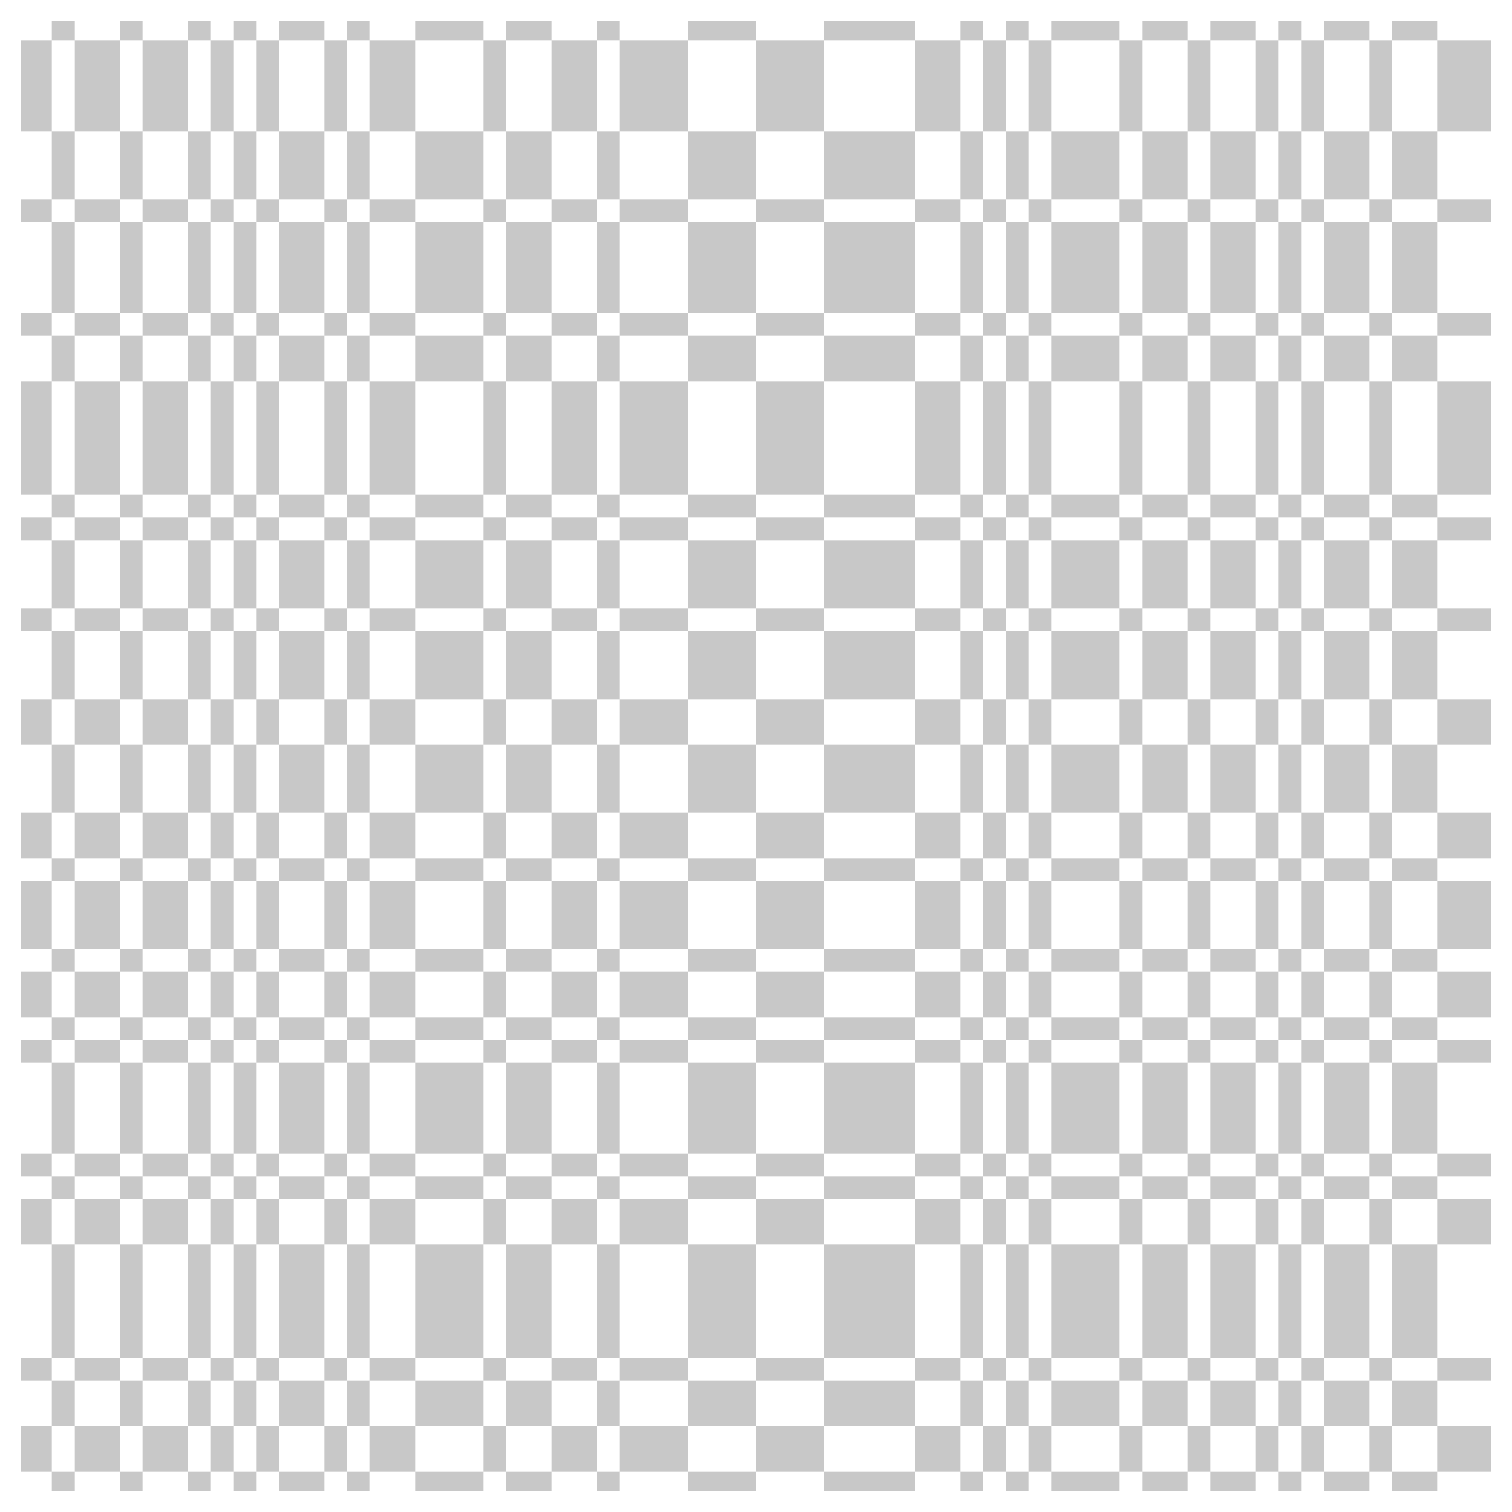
# Model space of a CAD drawing. Extents: x 0 to 10, y 0 to 10.
# Drawn here: x 6.22 to 7.5, y 5.01 to 6.29 of the extents above; entities that cross this region are included whole.
import ezdxf

# ---------------------------------------------------------------- set-up
doc = ezdxf.new("R2010")
doc.units = 0
doc.header["$MEASUREMENT"] = 0
doc.layers.add('CHROME', color=7, linetype='Continuous')

msp = doc.modelspace()

# ---------------------------------------------------------------- linework, layer by layer
at = {"layer": 'CHROME'}
for points in [[(6.24, 6.28), (6.26, 6.28), (6.24, 6.3), (6.26, 6.3)], [(6.3, 6.28), (6.32, 6.28), (6.3, 6.3), (6.32, 6.3)], [(6.36, 6.28), (6.38, 6.28), (6.36, 6.3), (6.38, 6.3)], [(6.4, 6.28), (6.42, 6.28), (6.4, 6.3), (6.42, 6.3)], [(6.44, 6.28), (6.48, 6.28), (6.44, 6.3), (6.48, 6.3)], [(6.5, 6.28), (6.52, 6.28), (6.5, 6.3), (6.52, 6.3)], [(6.56, 6.28), (6.62, 6.28), (6.56, 6.3), (6.62, 6.3)], [(6.64, 6.28), (6.68, 6.28), (6.64, 6.3), (6.68, 6.3)], [(6.72, 6.28), (6.74, 6.28), (6.72, 6.3), (6.74, 6.3)], [(6.8, 6.28), (6.86, 6.28), (6.8, 6.3), (6.86, 6.3)], [(6.92, 6.28), (7, 6.28), (6.92, 6.3), (7, 6.3)], [(7.04, 6.28), (7.06, 6.28), (7.04, 6.3), (7.06, 6.3)], [(7.08, 6.28), (7.1, 6.28), (7.08, 6.3), (7.1, 6.3)], [(7.12, 6.28), (7.18, 6.28), (7.12, 6.3), (7.18, 6.3)], [(7.2, 6.28), (7.24, 6.28), (7.2, 6.3), (7.24, 6.3)], [(7.26, 6.28), (7.3, 6.28), (7.26, 6.3), (7.3, 6.3)], [(7.32, 6.28), (7.34, 6.28), (7.32, 6.3), (7.34, 6.3)], [(7.36, 6.28), (7.4, 6.28), (7.36, 6.3), (7.4, 6.3)], [(7.42, 6.28), (7.46, 6.28), (7.42, 6.3), (7.46, 6.3)], [(6.2, 6.2), (6.24, 6.2), (6.2, 6.28), (6.24, 6.28)], [(6.26, 6.2), (6.3, 6.2), (6.26, 6.28), (6.3, 6.28)], [(6.32, 6.2), (6.36, 6.2), (6.32, 6.28), (6.36, 6.28)], [(6.38, 6.2), (6.4, 6.2), (6.38, 6.28), (6.4, 6.28)], [(6.42, 6.2), (6.44, 6.2), (6.42, 6.28), (6.44, 6.28)], [(6.48, 6.2), (6.5, 6.2), (6.48, 6.28), (6.5, 6.28)], [(6.52, 6.2), (6.56, 6.2), (6.52, 6.28), (6.56, 6.28)], [(6.62, 6.2), (6.64, 6.2), (6.62, 6.28), (6.64, 6.28)], [(6.68, 6.2), (6.72, 6.2), (6.68, 6.28), (6.72, 6.28)], [(6.74, 6.2), (6.8, 6.2), (6.74, 6.28), (6.8, 6.28)], [(6.86, 6.2), (6.92, 6.2), (6.86, 6.28), (6.92, 6.28)], [(7, 6.2), (7.04, 6.2), (7, 6.28), (7.04, 6.28)], [(7.06, 6.2), (7.08, 6.2), (7.06, 6.28), (7.08, 6.28)], [(7.1, 6.2), (7.12, 6.2), (7.1, 6.28), (7.12, 6.28)], [(7.18, 6.2), (7.2, 6.2), (7.18, 6.28), (7.2, 6.28)], [(7.24, 6.2), (7.26, 6.2), (7.24, 6.28), (7.26, 6.28)], [(7.3, 6.2), (7.32, 6.2), (7.3, 6.28), (7.32, 6.28)], [(7.34, 6.2), (7.36, 6.2), (7.34, 6.28), (7.36, 6.28)], [(7.4, 6.2), (7.42, 6.2), (7.4, 6.28), (7.42, 6.28)], [(7.46, 6.2), (7.54, 6.2), (7.46, 6.28), (7.54, 6.28)], [(6.24, 6.14), (6.26, 6.14), (6.24, 6.2), (6.26, 6.2)], [(6.3, 6.14), (6.32, 6.14), (6.3, 6.2), (6.32, 6.2)], [(6.36, 6.14), (6.38, 6.14), (6.36, 6.2), (6.38, 6.2)], [(6.4, 6.14), (6.42, 6.14), (6.4, 6.2), (6.42, 6.2)], [(6.44, 6.14), (6.48, 6.14), (6.44, 6.2), (6.48, 6.2)], [(6.5, 6.14), (6.52, 6.14), (6.5, 6.2), (6.52, 6.2)], [(6.56, 6.14), (6.62, 6.14), (6.56, 6.2), (6.62, 6.2)], [(6.64, 6.14), (6.68, 6.14), (6.64, 6.2), (6.68, 6.2)], [(6.72, 6.14), (6.74, 6.14), (6.72, 6.2), (6.74, 6.2)], [(6.8, 6.14), (6.86, 6.14), (6.8, 6.2), (6.86, 6.2)], [(6.92, 6.14), (7, 6.14), (6.92, 6.2), (7, 6.2)], [(7.04, 6.14), (7.06, 6.14), (7.04, 6.2), (7.06, 6.2)], [(7.08, 6.14), (7.1, 6.14), (7.08, 6.2), (7.1, 6.2)], [(7.12, 6.14), (7.18, 6.14), (7.12, 6.2), (7.18, 6.2)], [(7.2, 6.14), (7.24, 6.14), (7.2, 6.2), (7.24, 6.2)], [(7.26, 6.14), (7.3, 6.14), (7.26, 6.2), (7.3, 6.2)], [(7.32, 6.14), (7.34, 6.14), (7.32, 6.2), (7.34, 6.2)], [(7.36, 6.14), (7.4, 6.14), (7.36, 6.2), (7.4, 6.2)], [(7.42, 6.14), (7.46, 6.14), (7.42, 6.2), (7.46, 6.2)], [(6.2, 6.12), (6.24, 6.12), (6.2, 6.14), (6.24, 6.14)], [(6.26, 6.12), (6.3, 6.12), (6.26, 6.14), (6.3, 6.14)], [(6.32, 6.12), (6.36, 6.12), (6.32, 6.14), (6.36, 6.14)], [(6.38, 6.12), (6.4, 6.12), (6.38, 6.14), (6.4, 6.14)], [(6.42, 6.12), (6.44, 6.12), (6.42, 6.14), (6.44, 6.14)], [(6.48, 6.12), (6.5, 6.12), (6.48, 6.14), (6.5, 6.14)], [(6.52, 6.12), (6.56, 6.12), (6.52, 6.14), (6.56, 6.14)], [(6.62, 6.12), (6.64, 6.12), (6.62, 6.14), (6.64, 6.14)], [(6.68, 6.12), (6.72, 6.12), (6.68, 6.14), (6.72, 6.14)], [(6.74, 6.12), (6.8, 6.12), (6.74, 6.14), (6.8, 6.14)], [(6.86, 6.12), (6.92, 6.12), (6.86, 6.14), (6.92, 6.14)], [(7, 6.12), (7.04, 6.12), (7, 6.14), (7.04, 6.14)], [(7.06, 6.12), (7.08, 6.12), (7.06, 6.14), (7.08, 6.14)], [(7.1, 6.12), (7.12, 6.12), (7.1, 6.14), (7.12, 6.14)], [(7.18, 6.12), (7.2, 6.12), (7.18, 6.14), (7.2, 6.14)], [(7.24, 6.12), (7.26, 6.12), (7.24, 6.14), (7.26, 6.14)], [(7.3, 6.12), (7.32, 6.12), (7.3, 6.14), (7.32, 6.14)], [(7.34, 6.12), (7.36, 6.12), (7.34, 6.14), (7.36, 6.14)], [(7.4, 6.12), (7.42, 6.12), (7.4, 6.14), (7.42, 6.14)], [(7.46, 6.12), (7.54, 6.12), (7.46, 6.14), (7.54, 6.14)], [(6.24, 6.04), (6.26, 6.04), (6.24, 6.12), (6.26, 6.12)], [(6.3, 6.04), (6.32, 6.04), (6.3, 6.12), (6.32, 6.12)], [(6.36, 6.04), (6.38, 6.04), (6.36, 6.12), (6.38, 6.12)], [(6.4, 6.04), (6.42, 6.04), (6.4, 6.12), (6.42, 6.12)], [(6.44, 6.04), (6.48, 6.04), (6.44, 6.12), (6.48, 6.12)], [(6.5, 6.04), (6.52, 6.04), (6.5, 6.12), (6.52, 6.12)], [(6.56, 6.04), (6.62, 6.04), (6.56, 6.12), (6.62, 6.12)], [(6.64, 6.04), (6.68, 6.04), (6.64, 6.12), (6.68, 6.12)], [(6.72, 6.04), (6.74, 6.04), (6.72, 6.12), (6.74, 6.12)], [(6.8, 6.04), (6.86, 6.04), (6.8, 6.12), (6.86, 6.12)], [(6.92, 6.04), (7, 6.04), (6.92, 6.12), (7, 6.12)], [(7.04, 6.04), (7.06, 6.04), (7.04, 6.12), (7.06, 6.12)], [(7.08, 6.04), (7.1, 6.04), (7.08, 6.12), (7.1, 6.12)], [(7.12, 6.04), (7.18, 6.04), (7.12, 6.12), (7.18, 6.12)], [(7.2, 6.04), (7.24, 6.04), (7.2, 6.12), (7.24, 6.12)], [(7.26, 6.04), (7.3, 6.04), (7.26, 6.12), (7.3, 6.12)], [(7.32, 6.04), (7.34, 6.04), (7.32, 6.12), (7.34, 6.12)], [(7.36, 6.04), (7.4, 6.04), (7.36, 6.12), (7.4, 6.12)], [(7.42, 6.04), (7.46, 6.04), (7.42, 6.12), (7.46, 6.12)], [(6.2, 6.02), (6.24, 6.02), (6.2, 6.04), (6.24, 6.04)], [(6.26, 6.02), (6.3, 6.02), (6.26, 6.04), (6.3, 6.04)], [(6.32, 6.02), (6.36, 6.02), (6.32, 6.04), (6.36, 6.04)], [(6.38, 6.02), (6.4, 6.02), (6.38, 6.04), (6.4, 6.04)], [(6.42, 6.02), (6.44, 6.02), (6.42, 6.04), (6.44, 6.04)], [(6.48, 6.02), (6.5, 6.02), (6.48, 6.04), (6.5, 6.04)], [(6.52, 6.02), (6.56, 6.02), (6.52, 6.04), (6.56, 6.04)], [(6.62, 6.02), (6.64, 6.02), (6.62, 6.04), (6.64, 6.04)], [(6.68, 6.02), (6.72, 6.02), (6.68, 6.04), (6.72, 6.04)], [(6.74, 6.02), (6.8, 6.02), (6.74, 6.04), (6.8, 6.04)], [(6.86, 6.02), (6.92, 6.02), (6.86, 6.04), (6.92, 6.04)], [(7, 6.02), (7.04, 6.02), (7, 6.04), (7.04, 6.04)], [(7.06, 6.02), (7.08, 6.02), (7.06, 6.04), (7.08, 6.04)], [(7.1, 6.02), (7.12, 6.02), (7.1, 6.04), (7.12, 6.04)], [(7.18, 6.02), (7.2, 6.02), (7.18, 6.04), (7.2, 6.04)], [(7.24, 6.02), (7.26, 6.02), (7.24, 6.04), (7.26, 6.04)], [(7.3, 6.02), (7.32, 6.02), (7.3, 6.04), (7.32, 6.04)], [(7.34, 6.02), (7.36, 6.02), (7.34, 6.04), (7.36, 6.04)], [(7.4, 6.02), (7.42, 6.02), (7.4, 6.04), (7.42, 6.04)], [(7.46, 6.02), (7.54, 6.02), (7.46, 6.04), (7.54, 6.04)], [(6.24, 5.98), (6.26, 5.98), (6.24, 6.02), (6.26, 6.02)], [(6.3, 5.98), (6.32, 5.98), (6.3, 6.02), (6.32, 6.02)], [(6.36, 5.98), (6.38, 5.98), (6.36, 6.02), (6.38, 6.02)], [(6.4, 5.98), (6.42, 5.98), (6.4, 6.02), (6.42, 6.02)], [(6.44, 5.98), (6.48, 5.98), (6.44, 6.02), (6.48, 6.02)], [(6.5, 5.98), (6.52, 5.98), (6.5, 6.02), (6.52, 6.02)], [(6.56, 5.98), (6.62, 5.98), (6.56, 6.02), (6.62, 6.02)], [(6.64, 5.98), (6.68, 5.98), (6.64, 6.02), (6.68, 6.02)], [(6.72, 5.98), (6.74, 5.98), (6.72, 6.02), (6.74, 6.02)], [(6.8, 5.98), (6.86, 5.98), (6.8, 6.02), (6.86, 6.02)], [(6.92, 5.98), (7, 5.98), (6.92, 6.02), (7, 6.02)], [(7.04, 5.98), (7.06, 5.98), (7.04, 6.02), (7.06, 6.02)], [(7.08, 5.98), (7.1, 5.98), (7.08, 6.02), (7.1, 6.02)], [(7.12, 5.98), (7.18, 5.98), (7.12, 6.02), (7.18, 6.02)], [(7.2, 5.98), (7.24, 5.98), (7.2, 6.02), (7.24, 6.02)], [(7.26, 5.98), (7.3, 5.98), (7.26, 6.02), (7.3, 6.02)], [(7.32, 5.98), (7.34, 5.98), (7.32, 6.02), (7.34, 6.02)], [(7.36, 5.98), (7.4, 5.98), (7.36, 6.02), (7.4, 6.02)], [(7.42, 5.98), (7.46, 5.98), (7.42, 6.02), (7.46, 6.02)], [(6.2, 5.88), (6.24, 5.88), (6.2, 5.98), (6.24, 5.98)], [(6.26, 5.88), (6.3, 5.88), (6.26, 5.98), (6.3, 5.98)], [(6.32, 5.88), (6.36, 5.88), (6.32, 5.98), (6.36, 5.98)], [(6.38, 5.88), (6.4, 5.88), (6.38, 5.98), (6.4, 5.98)], [(6.42, 5.88), (6.44, 5.88), (6.42, 5.98), (6.44, 5.98)], [(6.48, 5.88), (6.5, 5.88), (6.48, 5.98), (6.5, 5.98)], [(6.52, 5.88), (6.56, 5.88), (6.52, 5.98), (6.56, 5.98)], [(6.62, 5.88), (6.64, 5.88), (6.62, 5.98), (6.64, 5.98)], [(6.68, 5.88), (6.72, 5.88), (6.68, 5.98), (6.72, 5.98)], [(6.74, 5.88), (6.8, 5.88), (6.74, 5.98), (6.8, 5.98)], [(6.86, 5.88), (6.92, 5.88), (6.86, 5.98), (6.92, 5.98)], [(7, 5.88), (7.04, 5.88), (7, 5.98), (7.04, 5.98)], [(7.06, 5.88), (7.08, 5.88), (7.06, 5.98), (7.08, 5.98)], [(7.1, 5.88), (7.12, 5.88), (7.1, 5.98), (7.12, 5.98)], [(7.18, 5.88), (7.2, 5.88), (7.18, 5.98), (7.2, 5.98)], [(7.24, 5.88), (7.26, 5.88), (7.24, 5.98), (7.26, 5.98)], [(7.3, 5.88), (7.32, 5.88), (7.3, 5.98), (7.32, 5.98)], [(7.34, 5.88), (7.36, 5.88), (7.34, 5.98), (7.36, 5.98)], [(7.4, 5.88), (7.42, 5.88), (7.4, 5.98), (7.42, 5.98)], [(7.46, 5.88), (7.54, 5.88), (7.46, 5.98), (7.54, 5.98)], [(6.24, 5.86), (6.26, 5.86), (6.24, 5.88), (6.26, 5.88)], [(6.3, 5.86), (6.32, 5.86), (6.3, 5.88), (6.32, 5.88)], [(6.36, 5.86), (6.38, 5.86), (6.36, 5.88), (6.38, 5.88)], [(6.4, 5.86), (6.42, 5.86), (6.4, 5.88), (6.42, 5.88)], [(6.44, 5.86), (6.48, 5.86), (6.44, 5.88), (6.48, 5.88)], [(6.5, 5.86), (6.52, 5.86), (6.5, 5.88), (6.52, 5.88)], [(6.56, 5.86), (6.62, 5.86), (6.56, 5.88), (6.62, 5.88)], [(6.64, 5.86), (6.68, 5.86), (6.64, 5.88), (6.68, 5.88)], [(6.72, 5.86), (6.74, 5.86), (6.72, 5.88), (6.74, 5.88)], [(6.8, 5.86), (6.86, 5.86), (6.8, 5.88), (6.86, 5.88)], [(6.92, 5.86), (7, 5.86), (6.92, 5.88), (7, 5.88)], [(7.04, 5.86), (7.06, 5.86), (7.04, 5.88), (7.06, 5.88)], [(7.08, 5.86), (7.1, 5.86), (7.08, 5.88), (7.1, 5.88)], [(7.12, 5.86), (7.18, 5.86), (7.12, 5.88), (7.18, 5.88)], [(7.2, 5.86), (7.24, 5.86), (7.2, 5.88), (7.24, 5.88)], [(7.26, 5.86), (7.3, 5.86), (7.26, 5.88), (7.3, 5.88)], [(7.32, 5.86), (7.34, 5.86), (7.32, 5.88), (7.34, 5.88)], [(7.36, 5.86), (7.4, 5.86), (7.36, 5.88), (7.4, 5.88)], [(7.42, 5.86), (7.46, 5.86), (7.42, 5.88), (7.46, 5.88)], [(6.2, 5.84), (6.24, 5.84), (6.2, 5.86), (6.24, 5.86)], [(6.26, 5.84), (6.3, 5.84), (6.26, 5.86), (6.3, 5.86)], [(6.32, 5.84), (6.36, 5.84), (6.32, 5.86), (6.36, 5.86)], [(6.38, 5.84), (6.4, 5.84), (6.38, 5.86), (6.4, 5.86)], [(6.42, 5.84), (6.44, 5.84), (6.42, 5.86), (6.44, 5.86)], [(6.48, 5.84), (6.5, 5.84), (6.48, 5.86), (6.5, 5.86)], [(6.52, 5.84), (6.56, 5.84), (6.52, 5.86), (6.56, 5.86)], [(6.62, 5.84), (6.64, 5.84), (6.62, 5.86), (6.64, 5.86)], [(6.68, 5.84), (6.72, 5.84), (6.68, 5.86), (6.72, 5.86)], [(6.74, 5.84), (6.8, 5.84), (6.74, 5.86), (6.8, 5.86)], [(6.86, 5.84), (6.92, 5.84), (6.86, 5.86), (6.92, 5.86)], [(7, 5.84), (7.04, 5.84), (7, 5.86), (7.04, 5.86)], [(7.06, 5.84), (7.08, 5.84), (7.06, 5.86), (7.08, 5.86)], [(7.1, 5.84), (7.12, 5.84), (7.1, 5.86), (7.12, 5.86)], [(7.18, 5.84), (7.2, 5.84), (7.18, 5.86), (7.2, 5.86)], [(7.24, 5.84), (7.26, 5.84), (7.24, 5.86), (7.26, 5.86)], [(7.3, 5.84), (7.32, 5.84), (7.3, 5.86), (7.32, 5.86)], [(7.34, 5.84), (7.36, 5.84), (7.34, 5.86), (7.36, 5.86)], [(7.4, 5.84), (7.42, 5.84), (7.4, 5.86), (7.42, 5.86)], [(7.46, 5.84), (7.54, 5.84), (7.46, 5.86), (7.54, 5.86)], [(6.24, 5.78), (6.26, 5.78), (6.24, 5.84), (6.26, 5.84)], [(6.3, 5.78), (6.32, 5.78), (6.3, 5.84), (6.32, 5.84)], [(6.36, 5.78), (6.38, 5.78), (6.36, 5.84), (6.38, 5.84)], [(6.4, 5.78), (6.42, 5.78), (6.4, 5.84), (6.42, 5.84)], [(6.44, 5.78), (6.48, 5.78), (6.44, 5.84), (6.48, 5.84)], [(6.5, 5.78), (6.52, 5.78), (6.5, 5.84), (6.52, 5.84)], [(6.56, 5.78), (6.62, 5.78), (6.56, 5.84), (6.62, 5.84)], [(6.64, 5.78), (6.68, 5.78), (6.64, 5.84), (6.68, 5.84)], [(6.72, 5.78), (6.74, 5.78), (6.72, 5.84), (6.74, 5.84)], [(6.8, 5.78), (6.86, 5.78), (6.8, 5.84), (6.86, 5.84)], [(6.92, 5.78), (7, 5.78), (6.92, 5.84), (7, 5.84)], [(7.04, 5.78), (7.06, 5.78), (7.04, 5.84), (7.06, 5.84)], [(7.08, 5.78), (7.1, 5.78), (7.08, 5.84), (7.1, 5.84)], [(7.12, 5.78), (7.18, 5.78), (7.12, 5.84), (7.18, 5.84)], [(7.2, 5.78), (7.24, 5.78), (7.2, 5.84), (7.24, 5.84)], [(7.26, 5.78), (7.3, 5.78), (7.26, 5.84), (7.3, 5.84)], [(7.32, 5.78), (7.34, 5.78), (7.32, 5.84), (7.34, 5.84)], [(7.36, 5.78), (7.4, 5.78), (7.36, 5.84), (7.4, 5.84)], [(7.42, 5.78), (7.46, 5.78), (7.42, 5.84), (7.46, 5.84)], [(6.2, 5.76), (6.24, 5.76), (6.2, 5.78), (6.24, 5.78)], [(6.26, 5.76), (6.3, 5.76), (6.26, 5.78), (6.3, 5.78)], [(6.32, 5.76), (6.36, 5.76), (6.32, 5.78), (6.36, 5.78)], [(6.38, 5.76), (6.4, 5.76), (6.38, 5.78), (6.4, 5.78)], [(6.42, 5.76), (6.44, 5.76), (6.42, 5.78), (6.44, 5.78)], [(6.48, 5.76), (6.5, 5.76), (6.48, 5.78), (6.5, 5.78)], [(6.52, 5.76), (6.56, 5.76), (6.52, 5.78), (6.56, 5.78)], [(6.62, 5.76), (6.64, 5.76), (6.62, 5.78), (6.64, 5.78)], [(6.68, 5.76), (6.72, 5.76), (6.68, 5.78), (6.72, 5.78)], [(6.74, 5.76), (6.8, 5.76), (6.74, 5.78), (6.8, 5.78)], [(6.86, 5.76), (6.92, 5.76), (6.86, 5.78), (6.92, 5.78)], [(7, 5.76), (7.04, 5.76), (7, 5.78), (7.04, 5.78)], [(7.06, 5.76), (7.08, 5.76), (7.06, 5.78), (7.08, 5.78)], [(7.1, 5.76), (7.12, 5.76), (7.1, 5.78), (7.12, 5.78)], [(7.18, 5.76), (7.2, 5.76), (7.18, 5.78), (7.2, 5.78)], [(7.24, 5.76), (7.26, 5.76), (7.24, 5.78), (7.26, 5.78)], [(7.3, 5.76), (7.32, 5.76), (7.3, 5.78), (7.32, 5.78)], [(7.34, 5.76), (7.36, 5.76), (7.34, 5.78), (7.36, 5.78)], [(7.4, 5.76), (7.42, 5.76), (7.4, 5.78), (7.42, 5.78)], [(7.46, 5.76), (7.54, 5.76), (7.46, 5.78), (7.54, 5.78)], [(6.24, 5.7), (6.26, 5.7), (6.24, 5.76), (6.26, 5.76)], [(6.3, 5.7), (6.32, 5.7), (6.3, 5.76), (6.32, 5.76)], [(6.36, 5.7), (6.38, 5.7), (6.36, 5.76), (6.38, 5.76)], [(6.4, 5.7), (6.42, 5.7), (6.4, 5.76), (6.42, 5.76)], [(6.44, 5.7), (6.48, 5.7), (6.44, 5.76), (6.48, 5.76)], [(6.5, 5.7), (6.52, 5.7), (6.5, 5.76), (6.52, 5.76)], [(6.56, 5.7), (6.62, 5.7), (6.56, 5.76), (6.62, 5.76)], [(6.64, 5.7), (6.68, 5.7), (6.64, 5.76), (6.68, 5.76)], [(6.72, 5.7), (6.74, 5.7), (6.72, 5.76), (6.74, 5.76)], [(6.8, 5.7), (6.86, 5.7), (6.8, 5.76), (6.86, 5.76)], [(6.92, 5.7), (7, 5.7), (6.92, 5.76), (7, 5.76)], [(7.04, 5.7), (7.06, 5.7), (7.04, 5.76), (7.06, 5.76)], [(7.08, 5.7), (7.1, 5.7), (7.08, 5.76), (7.1, 5.76)], [(7.12, 5.7), (7.18, 5.7), (7.12, 5.76), (7.18, 5.76)], [(7.2, 5.7), (7.24, 5.7), (7.2, 5.76), (7.24, 5.76)], [(7.26, 5.7), (7.3, 5.7), (7.26, 5.76), (7.3, 5.76)], [(7.32, 5.7), (7.34, 5.7), (7.32, 5.76), (7.34, 5.76)], [(7.36, 5.7), (7.4, 5.7), (7.36, 5.76), (7.4, 5.76)], [(7.42, 5.7), (7.46, 5.7), (7.42, 5.76), (7.46, 5.76)], [(6.2, 5.66), (6.24, 5.66), (6.2, 5.7), (6.24, 5.7)], [(6.26, 5.66), (6.3, 5.66), (6.26, 5.7), (6.3, 5.7)], [(6.32, 5.66), (6.36, 5.66), (6.32, 5.7), (6.36, 5.7)], [(6.38, 5.66), (6.4, 5.66), (6.38, 5.7), (6.4, 5.7)], [(6.42, 5.66), (6.44, 5.66), (6.42, 5.7), (6.44, 5.7)], [(6.48, 5.66), (6.5, 5.66), (6.48, 5.7), (6.5, 5.7)], [(6.52, 5.66), (6.56, 5.66), (6.52, 5.7), (6.56, 5.7)], [(6.62, 5.66), (6.64, 5.66), (6.62, 5.7), (6.64, 5.7)], [(6.68, 5.66), (6.72, 5.66), (6.68, 5.7), (6.72, 5.7)], [(6.74, 5.66), (6.8, 5.66), (6.74, 5.7), (6.8, 5.7)], [(6.86, 5.66), (6.92, 5.66), (6.86, 5.7), (6.92, 5.7)], [(7, 5.66), (7.04, 5.66), (7, 5.7), (7.04, 5.7)], [(7.06, 5.66), (7.08, 5.66), (7.06, 5.7), (7.08, 5.7)], [(7.1, 5.66), (7.12, 5.66), (7.1, 5.7), (7.12, 5.7)], [(7.18, 5.66), (7.2, 5.66), (7.18, 5.7), (7.2, 5.7)], [(7.24, 5.66), (7.26, 5.66), (7.24, 5.7), (7.26, 5.7)], [(7.3, 5.66), (7.32, 5.66), (7.3, 5.7), (7.32, 5.7)], [(7.34, 5.66), (7.36, 5.66), (7.34, 5.7), (7.36, 5.7)], [(7.4, 5.66), (7.42, 5.66), (7.4, 5.7), (7.42, 5.7)], [(7.46, 5.66), (7.54, 5.66), (7.46, 5.7), (7.54, 5.7)], [(6.24, 5.6), (6.26, 5.6), (6.24, 5.66), (6.26, 5.66)], [(6.3, 5.6), (6.32, 5.6), (6.3, 5.66), (6.32, 5.66)], [(6.36, 5.6), (6.38, 5.6), (6.36, 5.66), (6.38, 5.66)], [(6.4, 5.6), (6.42, 5.6), (6.4, 5.66), (6.42, 5.66)], [(6.44, 5.6), (6.48, 5.6), (6.44, 5.66), (6.48, 5.66)], [(6.5, 5.6), (6.52, 5.6), (6.5, 5.66), (6.52, 5.66)], [(6.56, 5.6), (6.62, 5.6), (6.56, 5.66), (6.62, 5.66)], [(6.64, 5.6), (6.68, 5.6), (6.64, 5.66), (6.68, 5.66)], [(6.72, 5.6), (6.74, 5.6), (6.72, 5.66), (6.74, 5.66)], [(6.8, 5.6), (6.86, 5.6), (6.8, 5.66), (6.86, 5.66)], [(6.92, 5.6), (7, 5.6), (6.92, 5.66), (7, 5.66)], [(7.04, 5.6), (7.06, 5.6), (7.04, 5.66), (7.06, 5.66)], [(7.08, 5.6), (7.1, 5.6), (7.08, 5.66), (7.1, 5.66)], [(7.12, 5.6), (7.18, 5.6), (7.12, 5.66), (7.18, 5.66)], [(7.2, 5.6), (7.24, 5.6), (7.2, 5.66), (7.24, 5.66)], [(7.26, 5.6), (7.3, 5.6), (7.26, 5.66), (7.3, 5.66)], [(7.32, 5.6), (7.34, 5.6), (7.32, 5.66), (7.34, 5.66)], [(7.36, 5.6), (7.4, 5.6), (7.36, 5.66), (7.4, 5.66)], [(7.42, 5.6), (7.46, 5.6), (7.42, 5.66), (7.46, 5.66)], [(6.2, 5.56), (6.24, 5.56), (6.2, 5.6), (6.24, 5.6)], [(6.26, 5.56), (6.3, 5.56), (6.26, 5.6), (6.3, 5.6)], [(6.32, 5.56), (6.36, 5.56), (6.32, 5.6), (6.36, 5.6)], [(6.38, 5.56), (6.4, 5.56), (6.38, 5.6), (6.4, 5.6)], [(6.42, 5.56), (6.44, 5.56), (6.42, 5.6), (6.44, 5.6)], [(6.48, 5.56), (6.5, 5.56), (6.48, 5.6), (6.5, 5.6)], [(6.52, 5.56), (6.56, 5.56), (6.52, 5.6), (6.56, 5.6)], [(6.62, 5.56), (6.64, 5.56), (6.62, 5.6), (6.64, 5.6)], [(6.68, 5.56), (6.72, 5.56), (6.68, 5.6), (6.72, 5.6)], [(6.74, 5.56), (6.8, 5.56), (6.74, 5.6), (6.8, 5.6)], [(6.86, 5.56), (6.92, 5.56), (6.86, 5.6), (6.92, 5.6)], [(7, 5.56), (7.04, 5.56), (7, 5.6), (7.04, 5.6)], [(7.06, 5.56), (7.08, 5.56), (7.06, 5.6), (7.08, 5.6)], [(7.1, 5.56), (7.12, 5.56), (7.1, 5.6), (7.12, 5.6)], [(7.18, 5.56), (7.2, 5.56), (7.18, 5.6), (7.2, 5.6)], [(7.24, 5.56), (7.26, 5.56), (7.24, 5.6), (7.26, 5.6)], [(7.3, 5.56), (7.32, 5.56), (7.3, 5.6), (7.32, 5.6)], [(7.34, 5.56), (7.36, 5.56), (7.34, 5.6), (7.36, 5.6)], [(7.4, 5.56), (7.42, 5.56), (7.4, 5.6), (7.42, 5.6)], [(7.46, 5.56), (7.54, 5.56), (7.46, 5.6), (7.54, 5.6)], [(6.24, 5.54), (6.26, 5.54), (6.24, 5.56), (6.26, 5.56)], [(6.3, 5.54), (6.32, 5.54), (6.3, 5.56), (6.32, 5.56)], [(6.36, 5.54), (6.38, 5.54), (6.36, 5.56), (6.38, 5.56)], [(6.4, 5.54), (6.42, 5.54), (6.4, 5.56), (6.42, 5.56)], [(6.44, 5.54), (6.48, 5.54), (6.44, 5.56), (6.48, 5.56)], [(6.5, 5.54), (6.52, 5.54), (6.5, 5.56), (6.52, 5.56)], [(6.56, 5.54), (6.62, 5.54), (6.56, 5.56), (6.62, 5.56)], [(6.64, 5.54), (6.68, 5.54), (6.64, 5.56), (6.68, 5.56)], [(6.72, 5.54), (6.74, 5.54), (6.72, 5.56), (6.74, 5.56)], [(6.8, 5.54), (6.86, 5.54), (6.8, 5.56), (6.86, 5.56)], [(6.92, 5.54), (7, 5.54), (6.92, 5.56), (7, 5.56)], [(7.04, 5.54), (7.06, 5.54), (7.04, 5.56), (7.06, 5.56)], [(7.08, 5.54), (7.1, 5.54), (7.08, 5.56), (7.1, 5.56)], [(7.12, 5.54), (7.18, 5.54), (7.12, 5.56), (7.18, 5.56)], [(7.2, 5.54), (7.24, 5.54), (7.2, 5.56), (7.24, 5.56)], [(7.26, 5.54), (7.3, 5.54), (7.26, 5.56), (7.3, 5.56)], [(7.32, 5.54), (7.34, 5.54), (7.32, 5.56), (7.34, 5.56)], [(7.36, 5.54), (7.4, 5.54), (7.36, 5.56), (7.4, 5.56)], [(7.42, 5.54), (7.46, 5.54), (7.42, 5.56), (7.46, 5.56)], [(6.2, 5.48), (6.24, 5.48), (6.2, 5.54), (6.24, 5.54)], [(6.26, 5.48), (6.3, 5.48), (6.26, 5.54), (6.3, 5.54)], [(6.32, 5.48), (6.36, 5.48), (6.32, 5.54), (6.36, 5.54)], [(6.38, 5.48), (6.4, 5.48), (6.38, 5.54), (6.4, 5.54)], [(6.42, 5.48), (6.44, 5.48), (6.42, 5.54), (6.44, 5.54)], [(6.48, 5.48), (6.5, 5.48), (6.48, 5.54), (6.5, 5.54)], [(6.52, 5.48), (6.56, 5.48), (6.52, 5.54), (6.56, 5.54)], [(6.62, 5.48), (6.64, 5.48), (6.62, 5.54), (6.64, 5.54)], [(6.68, 5.48), (6.72, 5.48), (6.68, 5.54), (6.72, 5.54)], [(6.74, 5.48), (6.8, 5.48), (6.74, 5.54), (6.8, 5.54)], [(6.86, 5.48), (6.92, 5.48), (6.86, 5.54), (6.92, 5.54)], [(7, 5.48), (7.04, 5.48), (7, 5.54), (7.04, 5.54)], [(7.06, 5.48), (7.08, 5.48), (7.06, 5.54), (7.08, 5.54)], [(7.1, 5.48), (7.12, 5.48), (7.1, 5.54), (7.12, 5.54)], [(7.18, 5.48), (7.2, 5.48), (7.18, 5.54), (7.2, 5.54)], [(7.24, 5.48), (7.26, 5.48), (7.24, 5.54), (7.26, 5.54)], [(7.3, 5.48), (7.32, 5.48), (7.3, 5.54), (7.32, 5.54)], [(7.34, 5.48), (7.36, 5.48), (7.34, 5.54), (7.36, 5.54)], [(7.4, 5.48), (7.42, 5.48), (7.4, 5.54), (7.42, 5.54)], [(7.46, 5.48), (7.54, 5.48), (7.46, 5.54), (7.54, 5.54)], [(6.24, 5.46), (6.26, 5.46), (6.24, 5.48), (6.26, 5.48)], [(6.3, 5.46), (6.32, 5.46), (6.3, 5.48), (6.32, 5.48)], [(6.36, 5.46), (6.38, 5.46), (6.36, 5.48), (6.38, 5.48)], [(6.4, 5.46), (6.42, 5.46), (6.4, 5.48), (6.42, 5.48)], [(6.44, 5.46), (6.48, 5.46), (6.44, 5.48), (6.48, 5.48)], [(6.5, 5.46), (6.52, 5.46), (6.5, 5.48), (6.52, 5.48)], [(6.56, 5.46), (6.62, 5.46), (6.56, 5.48), (6.62, 5.48)], [(6.64, 5.46), (6.68, 5.46), (6.64, 5.48), (6.68, 5.48)], [(6.72, 5.46), (6.74, 5.46), (6.72, 5.48), (6.74, 5.48)], [(6.8, 5.46), (6.86, 5.46), (6.8, 5.48), (6.86, 5.48)], [(6.92, 5.46), (7, 5.46), (6.92, 5.48), (7, 5.48)], [(7.04, 5.46), (7.06, 5.46), (7.04, 5.48), (7.06, 5.48)], [(7.08, 5.46), (7.1, 5.46), (7.08, 5.48), (7.1, 5.48)], [(7.12, 5.46), (7.18, 5.46), (7.12, 5.48), (7.18, 5.48)], [(7.2, 5.46), (7.24, 5.46), (7.2, 5.48), (7.24, 5.48)], [(7.26, 5.46), (7.3, 5.46), (7.26, 5.48), (7.3, 5.48)], [(7.32, 5.46), (7.34, 5.46), (7.32, 5.48), (7.34, 5.48)], [(7.36, 5.46), (7.4, 5.46), (7.36, 5.48), (7.4, 5.48)], [(7.42, 5.46), (7.46, 5.46), (7.42, 5.48), (7.46, 5.48)], [(6.2, 5.42), (6.24, 5.42), (6.2, 5.46), (6.24, 5.46)], [(6.26, 5.42), (6.3, 5.42), (6.26, 5.46), (6.3, 5.46)], [(6.32, 5.42), (6.36, 5.42), (6.32, 5.46), (6.36, 5.46)], [(6.38, 5.42), (6.4, 5.42), (6.38, 5.46), (6.4, 5.46)], [(6.42, 5.42), (6.44, 5.42), (6.42, 5.46), (6.44, 5.46)], [(6.48, 5.42), (6.5, 5.42), (6.48, 5.46), (6.5, 5.46)], [(6.52, 5.42), (6.56, 5.42), (6.52, 5.46), (6.56, 5.46)], [(6.62, 5.42), (6.64, 5.42), (6.62, 5.46), (6.64, 5.46)], [(6.68, 5.42), (6.72, 5.42), (6.68, 5.46), (6.72, 5.46)], [(6.74, 5.42), (6.8, 5.42), (6.74, 5.46), (6.8, 5.46)], [(6.86, 5.42), (6.92, 5.42), (6.86, 5.46), (6.92, 5.46)], [(7, 5.42), (7.04, 5.42), (7, 5.46), (7.04, 5.46)], [(7.06, 5.42), (7.08, 5.42), (7.06, 5.46), (7.08, 5.46)], [(7.1, 5.42), (7.12, 5.42), (7.1, 5.46), (7.12, 5.46)], [(7.18, 5.42), (7.2, 5.42), (7.18, 5.46), (7.2, 5.46)], [(7.24, 5.42), (7.26, 5.42), (7.24, 5.46), (7.26, 5.46)], [(7.3, 5.42), (7.32, 5.42), (7.3, 5.46), (7.32, 5.46)], [(7.34, 5.42), (7.36, 5.42), (7.34, 5.46), (7.36, 5.46)], [(7.4, 5.42), (7.42, 5.42), (7.4, 5.46), (7.42, 5.46)], [(7.46, 5.42), (7.54, 5.42), (7.46, 5.46), (7.54, 5.46)], [(6.24, 5.4), (6.26, 5.4), (6.24, 5.42), (6.26, 5.42)], [(6.3, 5.4), (6.32, 5.4), (6.3, 5.42), (6.32, 5.42)], [(6.36, 5.4), (6.38, 5.4), (6.36, 5.42), (6.38, 5.42)], [(6.4, 5.4), (6.42, 5.4), (6.4, 5.42), (6.42, 5.42)], [(6.44, 5.4), (6.48, 5.4), (6.44, 5.42), (6.48, 5.42)], [(6.5, 5.4), (6.52, 5.4), (6.5, 5.42), (6.52, 5.42)], [(6.56, 5.4), (6.62, 5.4), (6.56, 5.42), (6.62, 5.42)], [(6.64, 5.4), (6.68, 5.4), (6.64, 5.42), (6.68, 5.42)], [(6.72, 5.4), (6.74, 5.4), (6.72, 5.42), (6.74, 5.42)], [(6.8, 5.4), (6.86, 5.4), (6.8, 5.42), (6.86, 5.42)], [(6.92, 5.4), (7, 5.4), (6.92, 5.42), (7, 5.42)], [(7.04, 5.4), (7.06, 5.4), (7.04, 5.42), (7.06, 5.42)], [(7.08, 5.4), (7.1, 5.4), (7.08, 5.42), (7.1, 5.42)], [(7.12, 5.4), (7.18, 5.4), (7.12, 5.42), (7.18, 5.42)], [(7.2, 5.4), (7.24, 5.4), (7.2, 5.42), (7.24, 5.42)], [(7.26, 5.4), (7.3, 5.4), (7.26, 5.42), (7.3, 5.42)], [(7.32, 5.4), (7.34, 5.4), (7.32, 5.42), (7.34, 5.42)], [(7.36, 5.4), (7.4, 5.4), (7.36, 5.42), (7.4, 5.42)], [(7.42, 5.4), (7.46, 5.4), (7.42, 5.42), (7.46, 5.42)], [(6.2, 5.38), (6.24, 5.38), (6.2, 5.4), (6.24, 5.4)], [(6.26, 5.38), (6.3, 5.38), (6.26, 5.4), (6.3, 5.4)], [(6.32, 5.38), (6.36, 5.38), (6.32, 5.4), (6.36, 5.4)], [(6.38, 5.38), (6.4, 5.38), (6.38, 5.4), (6.4, 5.4)], [(6.42, 5.38), (6.44, 5.38), (6.42, 5.4), (6.44, 5.4)], [(6.48, 5.38), (6.5, 5.38), (6.48, 5.4), (6.5, 5.4)], [(6.52, 5.38), (6.56, 5.38), (6.52, 5.4), (6.56, 5.4)], [(6.62, 5.38), (6.64, 5.38), (6.62, 5.4), (6.64, 5.4)], [(6.68, 5.38), (6.72, 5.38), (6.68, 5.4), (6.72, 5.4)], [(6.74, 5.38), (6.8, 5.38), (6.74, 5.4), (6.8, 5.4)], [(6.86, 5.38), (6.92, 5.38), (6.86, 5.4), (6.92, 5.4)], [(7, 5.38), (7.04, 5.38), (7, 5.4), (7.04, 5.4)], [(7.06, 5.38), (7.08, 5.38), (7.06, 5.4), (7.08, 5.4)], [(7.1, 5.38), (7.12, 5.38), (7.1, 5.4), (7.12, 5.4)], [(7.18, 5.38), (7.2, 5.38), (7.18, 5.4), (7.2, 5.4)], [(7.24, 5.38), (7.26, 5.38), (7.24, 5.4), (7.26, 5.4)], [(7.3, 5.38), (7.32, 5.38), (7.3, 5.4), (7.32, 5.4)], [(7.34, 5.38), (7.36, 5.38), (7.34, 5.4), (7.36, 5.4)], [(7.4, 5.38), (7.42, 5.38), (7.4, 5.4), (7.42, 5.4)], [(7.46, 5.38), (7.54, 5.38), (7.46, 5.4), (7.54, 5.4)], [(6.24, 5.3), (6.26, 5.3), (6.24, 5.38), (6.26, 5.38)], [(6.3, 5.3), (6.32, 5.3), (6.3, 5.38), (6.32, 5.38)], [(6.36, 5.3), (6.38, 5.3), (6.36, 5.38), (6.38, 5.38)], [(6.4, 5.3), (6.42, 5.3), (6.4, 5.38), (6.42, 5.38)], [(6.44, 5.3), (6.48, 5.3), (6.44, 5.38), (6.48, 5.38)], [(6.5, 5.3), (6.52, 5.3), (6.5, 5.38), (6.52, 5.38)], [(6.56, 5.3), (6.62, 5.3), (6.56, 5.38), (6.62, 5.38)], [(6.64, 5.3), (6.68, 5.3), (6.64, 5.38), (6.68, 5.38)], [(6.72, 5.3), (6.74, 5.3), (6.72, 5.38), (6.74, 5.38)], [(6.8, 5.3), (6.86, 5.3), (6.8, 5.38), (6.86, 5.38)], [(6.92, 5.3), (7, 5.3), (6.92, 5.38), (7, 5.38)], [(7.04, 5.3), (7.06, 5.3), (7.04, 5.38), (7.06, 5.38)], [(7.08, 5.3), (7.1, 5.3), (7.08, 5.38), (7.1, 5.38)], [(7.12, 5.3), (7.18, 5.3), (7.12, 5.38), (7.18, 5.38)], [(7.2, 5.3), (7.24, 5.3), (7.2, 5.38), (7.24, 5.38)], [(7.26, 5.3), (7.3, 5.3), (7.26, 5.38), (7.3, 5.38)], [(7.32, 5.3), (7.34, 5.3), (7.32, 5.38), (7.34, 5.38)], [(7.36, 5.3), (7.4, 5.3), (7.36, 5.38), (7.4, 5.38)], [(7.42, 5.3), (7.46, 5.3), (7.42, 5.38), (7.46, 5.38)], [(6.2, 5.28), (6.24, 5.28), (6.2, 5.3), (6.24, 5.3)], [(6.26, 5.28), (6.3, 5.28), (6.26, 5.3), (6.3, 5.3)], [(6.32, 5.28), (6.36, 5.28), (6.32, 5.3), (6.36, 5.3)], [(6.38, 5.28), (6.4, 5.28), (6.38, 5.3), (6.4, 5.3)], [(6.42, 5.28), (6.44, 5.28), (6.42, 5.3), (6.44, 5.3)], [(6.48, 5.28), (6.5, 5.28), (6.48, 5.3), (6.5, 5.3)], [(6.52, 5.28), (6.56, 5.28), (6.52, 5.3), (6.56, 5.3)], [(6.62, 5.28), (6.64, 5.28), (6.62, 5.3), (6.64, 5.3)], [(6.68, 5.28), (6.72, 5.28), (6.68, 5.3), (6.72, 5.3)], [(6.74, 5.28), (6.8, 5.28), (6.74, 5.3), (6.8, 5.3)], [(6.86, 5.28), (6.92, 5.28), (6.86, 5.3), (6.92, 5.3)], [(7, 5.28), (7.04, 5.28), (7, 5.3), (7.04, 5.3)], [(7.06, 5.28), (7.08, 5.28), (7.06, 5.3), (7.08, 5.3)], [(7.1, 5.28), (7.12, 5.28), (7.1, 5.3), (7.12, 5.3)], [(7.18, 5.28), (7.2, 5.28), (7.18, 5.3), (7.2, 5.3)], [(7.24, 5.28), (7.26, 5.28), (7.24, 5.3), (7.26, 5.3)], [(7.3, 5.28), (7.32, 5.28), (7.3, 5.3), (7.32, 5.3)], [(7.34, 5.28), (7.36, 5.28), (7.34, 5.3), (7.36, 5.3)], [(7.4, 5.28), (7.42, 5.28), (7.4, 5.3), (7.42, 5.3)], [(7.46, 5.28), (7.54, 5.28), (7.46, 5.3), (7.54, 5.3)], [(6.24, 5.26), (6.26, 5.26), (6.24, 5.28), (6.26, 5.28)], [(6.3, 5.26), (6.32, 5.26), (6.3, 5.28), (6.32, 5.28)], [(6.36, 5.26), (6.38, 5.26), (6.36, 5.28), (6.38, 5.28)], [(6.4, 5.26), (6.42, 5.26), (6.4, 5.28), (6.42, 5.28)], [(6.44, 5.26), (6.48, 5.26), (6.44, 5.28), (6.48, 5.28)], [(6.5, 5.26), (6.52, 5.26), (6.5, 5.28), (6.52, 5.28)], [(6.56, 5.26), (6.62, 5.26), (6.56, 5.28), (6.62, 5.28)], [(6.64, 5.26), (6.68, 5.26), (6.64, 5.28), (6.68, 5.28)], [(6.72, 5.26), (6.74, 5.26), (6.72, 5.28), (6.74, 5.28)], [(6.8, 5.26), (6.86, 5.26), (6.8, 5.28), (6.86, 5.28)], [(6.92, 5.26), (7, 5.26), (6.92, 5.28), (7, 5.28)], [(7.04, 5.26), (7.06, 5.26), (7.04, 5.28), (7.06, 5.28)], [(7.08, 5.26), (7.1, 5.26), (7.08, 5.28), (7.1, 5.28)], [(7.12, 5.26), (7.18, 5.26), (7.12, 5.28), (7.18, 5.28)], [(7.2, 5.26), (7.24, 5.26), (7.2, 5.28), (7.24, 5.28)], [(7.26, 5.26), (7.3, 5.26), (7.26, 5.28), (7.3, 5.28)], [(7.32, 5.26), (7.34, 5.26), (7.32, 5.28), (7.34, 5.28)], [(7.36, 5.26), (7.4, 5.26), (7.36, 5.28), (7.4, 5.28)], [(7.42, 5.26), (7.46, 5.26), (7.42, 5.28), (7.46, 5.28)], [(6.2, 5.22), (6.24, 5.22), (6.2, 5.26), (6.24, 5.26)], [(6.26, 5.22), (6.3, 5.22), (6.26, 5.26), (6.3, 5.26)], [(6.32, 5.22), (6.36, 5.22), (6.32, 5.26), (6.36, 5.26)], [(6.38, 5.22), (6.4, 5.22), (6.38, 5.26), (6.4, 5.26)], [(6.42, 5.22), (6.44, 5.22), (6.42, 5.26), (6.44, 5.26)], [(6.48, 5.22), (6.5, 5.22), (6.48, 5.26), (6.5, 5.26)], [(6.52, 5.22), (6.56, 5.22), (6.52, 5.26), (6.56, 5.26)], [(6.62, 5.22), (6.64, 5.22), (6.62, 5.26), (6.64, 5.26)], [(6.68, 5.22), (6.72, 5.22), (6.68, 5.26), (6.72, 5.26)], [(6.74, 5.22), (6.8, 5.22), (6.74, 5.26), (6.8, 5.26)], [(6.86, 5.22), (6.92, 5.22), (6.86, 5.26), (6.92, 5.26)], [(7, 5.22), (7.04, 5.22), (7, 5.26), (7.04, 5.26)], [(7.06, 5.22), (7.08, 5.22), (7.06, 5.26), (7.08, 5.26)], [(7.1, 5.22), (7.12, 5.22), (7.1, 5.26), (7.12, 5.26)], [(7.18, 5.22), (7.2, 5.22), (7.18, 5.26), (7.2, 5.26)], [(7.24, 5.22), (7.26, 5.22), (7.24, 5.26), (7.26, 5.26)], [(7.3, 5.22), (7.32, 5.22), (7.3, 5.26), (7.32, 5.26)], [(7.34, 5.22), (7.36, 5.22), (7.34, 5.26), (7.36, 5.26)], [(7.4, 5.22), (7.42, 5.22), (7.4, 5.26), (7.42, 5.26)], [(7.46, 5.22), (7.54, 5.22), (7.46, 5.26), (7.54, 5.26)], [(6.24, 5.12), (6.26, 5.12), (6.24, 5.22), (6.26, 5.22)], [(6.3, 5.12), (6.32, 5.12), (6.3, 5.22), (6.32, 5.22)], [(6.36, 5.12), (6.38, 5.12), (6.36, 5.22), (6.38, 5.22)], [(6.4, 5.12), (6.42, 5.12), (6.4, 5.22), (6.42, 5.22)], [(6.44, 5.12), (6.48, 5.12), (6.44, 5.22), (6.48, 5.22)], [(6.5, 5.12), (6.52, 5.12), (6.5, 5.22), (6.52, 5.22)], [(6.56, 5.12), (6.62, 5.12), (6.56, 5.22), (6.62, 5.22)], [(6.64, 5.12), (6.68, 5.12), (6.64, 5.22), (6.68, 5.22)], [(6.72, 5.12), (6.74, 5.12), (6.72, 5.22), (6.74, 5.22)], [(6.8, 5.12), (6.86, 5.12), (6.8, 5.22), (6.86, 5.22)], [(6.92, 5.12), (7, 5.12), (6.92, 5.22), (7, 5.22)], [(7.04, 5.12), (7.06, 5.12), (7.04, 5.22), (7.06, 5.22)], [(7.08, 5.12), (7.1, 5.12), (7.08, 5.22), (7.1, 5.22)], [(7.12, 5.12), (7.18, 5.12), (7.12, 5.22), (7.18, 5.22)], [(7.2, 5.12), (7.24, 5.12), (7.2, 5.22), (7.24, 5.22)], [(7.26, 5.12), (7.3, 5.12), (7.26, 5.22), (7.3, 5.22)], [(7.32, 5.12), (7.34, 5.12), (7.32, 5.22), (7.34, 5.22)], [(7.36, 5.12), (7.4, 5.12), (7.36, 5.22), (7.4, 5.22)], [(7.42, 5.12), (7.46, 5.12), (7.42, 5.22), (7.46, 5.22)], [(6.2, 5.1), (6.24, 5.1), (6.2, 5.12), (6.24, 5.12)], [(6.26, 5.1), (6.3, 5.1), (6.26, 5.12), (6.3, 5.12)], [(6.32, 5.1), (6.36, 5.1), (6.32, 5.12), (6.36, 5.12)], [(6.38, 5.1), (6.4, 5.1), (6.38, 5.12), (6.4, 5.12)], [(6.42, 5.1), (6.44, 5.1), (6.42, 5.12), (6.44, 5.12)], [(6.48, 5.1), (6.5, 5.1), (6.48, 5.12), (6.5, 5.12)], [(6.52, 5.1), (6.56, 5.1), (6.52, 5.12), (6.56, 5.12)], [(6.62, 5.1), (6.64, 5.1), (6.62, 5.12), (6.64, 5.12)], [(6.68, 5.1), (6.72, 5.1), (6.68, 5.12), (6.72, 5.12)], [(6.74, 5.1), (6.8, 5.1), (6.74, 5.12), (6.8, 5.12)], [(6.86, 5.1), (6.92, 5.1), (6.86, 5.12), (6.92, 5.12)], [(7, 5.1), (7.04, 5.1), (7, 5.12), (7.04, 5.12)], [(7.06, 5.1), (7.08, 5.1), (7.06, 5.12), (7.08, 5.12)], [(7.1, 5.1), (7.12, 5.1), (7.1, 5.12), (7.12, 5.12)], [(7.18, 5.1), (7.2, 5.1), (7.18, 5.12), (7.2, 5.12)], [(7.24, 5.1), (7.26, 5.1), (7.24, 5.12), (7.26, 5.12)], [(7.3, 5.1), (7.32, 5.1), (7.3, 5.12), (7.32, 5.12)], [(7.34, 5.1), (7.36, 5.1), (7.34, 5.12), (7.36, 5.12)], [(7.4, 5.1), (7.42, 5.1), (7.4, 5.12), (7.42, 5.12)], [(7.46, 5.1), (7.54, 5.1), (7.46, 5.12), (7.54, 5.12)], [(6.24, 5.06), (6.26, 5.06), (6.24, 5.1), (6.26, 5.1)], [(6.3, 5.06), (6.32, 5.06), (6.3, 5.1), (6.32, 5.1)], [(6.36, 5.06), (6.38, 5.06), (6.36, 5.1), (6.38, 5.1)], [(6.4, 5.06), (6.42, 5.06), (6.4, 5.1), (6.42, 5.1)], [(6.44, 5.06), (6.48, 5.06), (6.44, 5.1), (6.48, 5.1)], [(6.5, 5.06), (6.52, 5.06), (6.5, 5.1), (6.52, 5.1)], [(6.56, 5.06), (6.62, 5.06), (6.56, 5.1), (6.62, 5.1)], [(6.64, 5.06), (6.68, 5.06), (6.64, 5.1), (6.68, 5.1)], [(6.72, 5.06), (6.74, 5.06), (6.72, 5.1), (6.74, 5.1)], [(6.8, 5.06), (6.86, 5.06), (6.8, 5.1), (6.86, 5.1)], [(6.92, 5.06), (7, 5.06), (6.92, 5.1), (7, 5.1)], [(7.04, 5.06), (7.06, 5.06), (7.04, 5.1), (7.06, 5.1)], [(7.08, 5.06), (7.1, 5.06), (7.08, 5.1), (7.1, 5.1)], [(7.12, 5.06), (7.18, 5.06), (7.12, 5.1), (7.18, 5.1)], [(7.2, 5.06), (7.24, 5.06), (7.2, 5.1), (7.24, 5.1)], [(7.26, 5.06), (7.3, 5.06), (7.26, 5.1), (7.3, 5.1)], [(7.32, 5.06), (7.34, 5.06), (7.32, 5.1), (7.34, 5.1)], [(7.36, 5.06), (7.4, 5.06), (7.36, 5.1), (7.4, 5.1)], [(7.42, 5.06), (7.46, 5.06), (7.42, 5.1), (7.46, 5.1)], [(6.2, 5.02), (6.24, 5.02), (6.2, 5.06), (6.24, 5.06)], [(6.26, 5.02), (6.3, 5.02), (6.26, 5.06), (6.3, 5.06)], [(6.32, 5.02), (6.36, 5.02), (6.32, 5.06), (6.36, 5.06)], [(6.38, 5.02), (6.4, 5.02), (6.38, 5.06), (6.4, 5.06)], [(6.42, 5.02), (6.44, 5.02), (6.42, 5.06), (6.44, 5.06)], [(6.48, 5.02), (6.5, 5.02), (6.48, 5.06), (6.5, 5.06)], [(6.52, 5.02), (6.56, 5.02), (6.52, 5.06), (6.56, 5.06)], [(6.62, 5.02), (6.64, 5.02), (6.62, 5.06), (6.64, 5.06)], [(6.68, 5.02), (6.72, 5.02), (6.68, 5.06), (6.72, 5.06)], [(6.74, 5.02), (6.8, 5.02), (6.74, 5.06), (6.8, 5.06)], [(6.86, 5.02), (6.92, 5.02), (6.86, 5.06), (6.92, 5.06)], [(7, 5.02), (7.04, 5.02), (7, 5.06), (7.04, 5.06)], [(7.06, 5.02), (7.08, 5.02), (7.06, 5.06), (7.08, 5.06)], [(7.1, 5.02), (7.12, 5.02), (7.1, 5.06), (7.12, 5.06)], [(7.18, 5.02), (7.2, 5.02), (7.18, 5.06), (7.2, 5.06)], [(7.24, 5.02), (7.26, 5.02), (7.24, 5.06), (7.26, 5.06)], [(7.3, 5.02), (7.32, 5.02), (7.3, 5.06), (7.32, 5.06)], [(7.34, 5.02), (7.36, 5.02), (7.34, 5.06), (7.36, 5.06)], [(7.4, 5.02), (7.42, 5.02), (7.4, 5.06), (7.42, 5.06)], [(7.46, 5.02), (7.54, 5.02), (7.46, 5.06), (7.54, 5.06)], [(6.24, 5), (6.26, 5), (6.24, 5.02), (6.26, 5.02)], [(6.3, 5), (6.32, 5), (6.3, 5.02), (6.32, 5.02)], [(6.36, 5), (6.38, 5), (6.36, 5.02), (6.38, 5.02)], [(6.4, 5), (6.42, 5), (6.4, 5.02), (6.42, 5.02)], [(6.44, 5), (6.48, 5), (6.44, 5.02), (6.48, 5.02)], [(6.5, 5), (6.52, 5), (6.5, 5.02), (6.52, 5.02)], [(6.56, 5), (6.62, 5), (6.56, 5.02), (6.62, 5.02)], [(6.64, 5), (6.68, 5), (6.64, 5.02), (6.68, 5.02)], [(6.72, 5), (6.74, 5), (6.72, 5.02), (6.74, 5.02)], [(6.8, 5), (6.86, 5), (6.8, 5.02), (6.86, 5.02)], [(6.92, 5), (7, 5), (6.92, 5.02), (7, 5.02)], [(7.04, 5), (7.06, 5), (7.04, 5.02), (7.06, 5.02)], [(7.08, 5), (7.1, 5), (7.08, 5.02), (7.1, 5.02)], [(7.12, 5), (7.18, 5), (7.12, 5.02), (7.18, 5.02)], [(7.2, 5), (7.24, 5), (7.2, 5.02), (7.24, 5.02)], [(7.26, 5), (7.3, 5), (7.26, 5.02), (7.3, 5.02)], [(7.32, 5), (7.34, 5), (7.32, 5.02), (7.34, 5.02)], [(7.36, 5), (7.4, 5), (7.36, 5.02), (7.4, 5.02)], [(7.42, 5), (7.46, 5), (7.42, 5.02), (7.46, 5.02)]]:
    msp.add_solid(points, dxfattribs=at)

doc.saveas('drawing.dxf')
